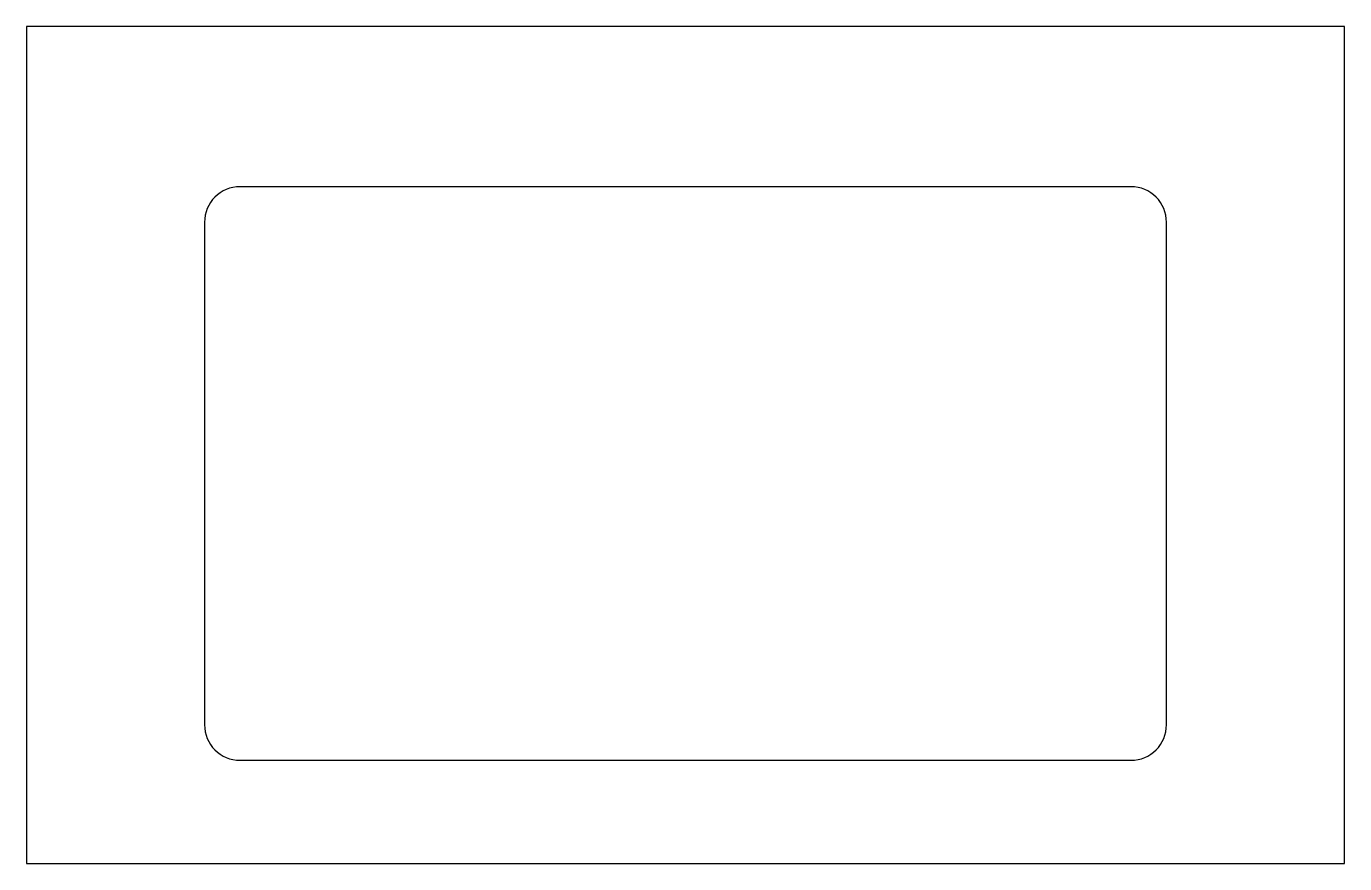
# Model space of a CAD drawing. Header units: millimetres. Extents: x -185 to 185, y -118 to 118.
import ezdxf

# ---------------------------------------------------------------- set-up
doc = ezdxf.new("R2010")
doc.units = ezdxf.units.MM

msp = doc.modelspace()

# ---------------------------------------------------------------- linework, layer by layer
at = {"color": 7, "linetype": 'Continuous', "lineweight": 25}
for p, q in [((185, 117.5), (-185, 117.5)), ((-185, 117.5), (-185, -117.5)), ((185, -117.5), (185, 117.5)), ((125, 72.5), (-125, 72.5)), ((-135, 62.5), (-135, -78.5)), ((135, -78.5), (135, 62.5)), ((-125, -88.5), (125, -88.5)), ((-185, -117.5), (185, -117.5))]:
    msp.add_line(p, q, dxfattribs=at)
for centre, start, end in [((-125, 62.5), 90, 180), ((125, 62.5), 0, 90), ((-125, -78.5), 180, 270), ((125, -78.5), 270, 0)]:
    msp.add_arc(centre, 10, start, end, dxfattribs=at)

doc.saveas('drawing.dxf')
